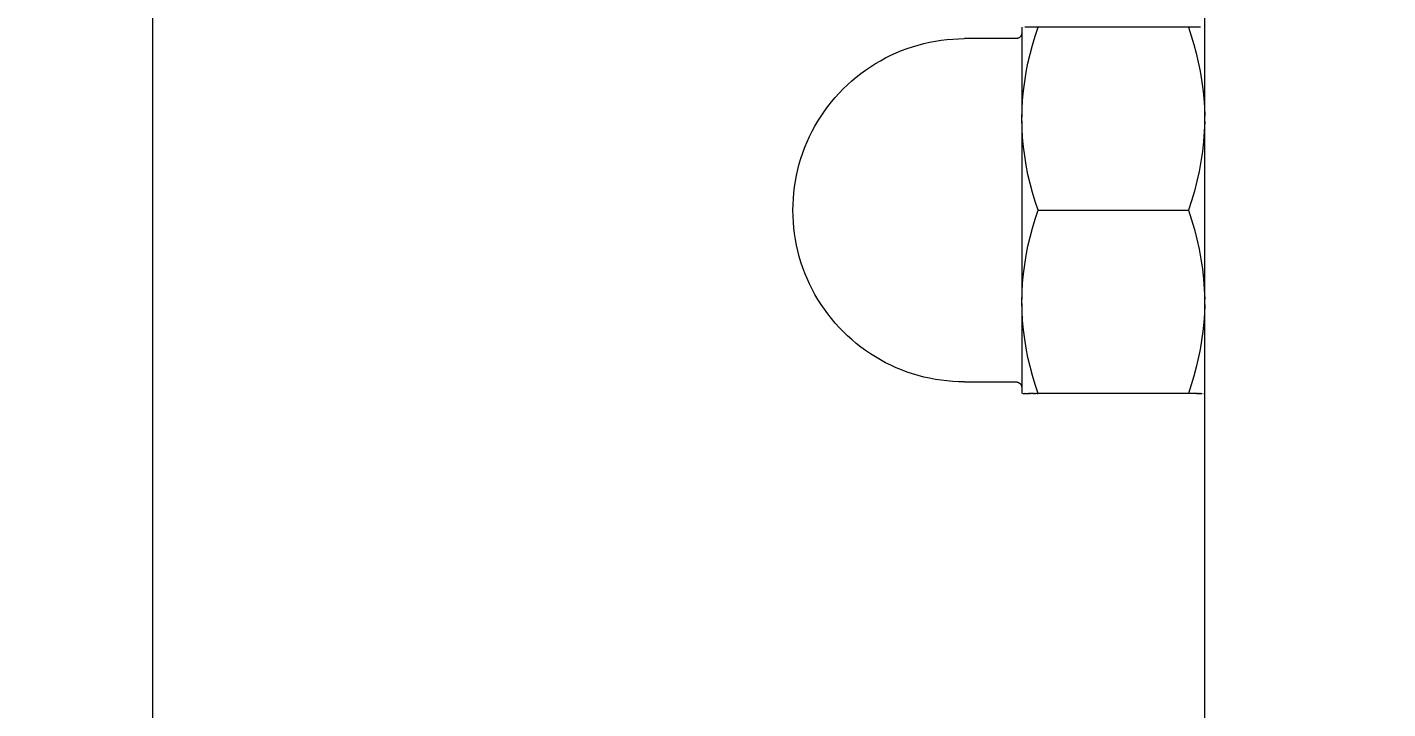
# Model space of a CAD drawing. Header units: millimetres. Extents: x -402 to 3954, y -41 to 3282.
# Drawn here: x -148.8 to -89.4, y 1656.1 to 1685.9 of the extents above; entities that cross this region are included whole.
import ezdxf

# ---------------------------------------------------------------- set-up
doc = ezdxf.new("R2010")
doc.units = ezdxf.units.MM
doc.layers.add('ZANO_R', color=7, linetype='Continuous', lineweight=0)
doc.layers.add('ZANO_W', color=1, linetype='Continuous', lineweight=0)
doc.styles.add('Arial', font='arial.ttf')
doc.styles.get("Standard").update_dxf_attribs({"font": 'ARIALUNI.TTF'})
doc.dimstyles.new('pl i ang', dxfattribs={"dimtxt": 50, "dimasz": 50, "dimexe": 1.25, "dimexo": 0.625, "dimgap": 10, "dimtad": 1, "dimtoh": 1, "dimtxsty": 'Standard', "dimcen": 2.5, "dimclrd": 1, "dimclre": 1, "dimclrt": 1, "dimadec": 0, "dimazin": 0, "dimtfac": 1, "dimtmove": 0, "dimatfit": 3, "dimfxl": 1, "dimarcsym": 1})

# ---------------------------------------------------------------- blocks, each defined once
blk = doc.blocks.new('*D414')
at = {"layer": 'ZANO_W', "color": 1, "lineweight": -2}
for p, q in [((-99.368, 1886.113), (-300.683, 1886.113)), ((-290.683, 1846.113), (-290.683, 1292.92)), ((-143.88, 1252.92), (-300.683, 1252.92))]:
    blk.add_line(p, q, dxfattribs=at)
at = {"layer": 'ZANO_W', "color": 1}
for points in [[(-284.016, 1846.113), (-297.349, 1846.113), (-290.683, 1886.113)], [(-297.349, 1292.92), (-284.016, 1292.92), (-290.683, 1252.92)]]:
    blk.add_solid(points, dxfattribs=at)
at = {"layer": 'ZANO_W', "color": 1, "insert": (-321.119, 1569.517), "char_height": 40, "attachment_point": 5, "rotation": 90, "style": 'Arial'}
blk.add_mtext('633', dxfattribs=at)

msp = doc.modelspace()

# ---------------------------------------------------------------- linework, layer by layer
at = {"layer": 'ZANO_R'}
for p, q in [((-97.368, 1262.905), (-97.368, 1702.905)), ((-143.368, 1692.905), (-143.368, 1262.905)), ((-108.89, 1685.335), (-108.635, 1685.366)), ((-108.635, 1685.366), (-108.38, 1685.388)), ((-108.38, 1685.388), (-108.125, 1685.401)), ((-108.125, 1685.401), (-107.868, 1685.405)), ((-105.618, 1685.405), (-107.868, 1685.405)), ((-105.61, 1685.405), (-105.618, 1685.405)), ((-105.601, 1685.406), (-105.61, 1685.405)), ((-105.592, 1685.407), (-105.601, 1685.406)), ((-105.584, 1685.408), (-105.592, 1685.407)), ((-105.575, 1685.409), (-105.584, 1685.408)), ((-105.567, 1685.411), (-105.575, 1685.409)), ((-105.558, 1685.413), (-105.567, 1685.411)), ((-105.55, 1685.415), (-105.558, 1685.413)), ((-105.541, 1685.417), (-105.55, 1685.415)), ((-105.533, 1685.42), (-105.541, 1685.417)), ((-105.525, 1685.423), (-105.533, 1685.42)), ((-105.517, 1685.427), (-105.525, 1685.423)), ((-105.509, 1685.431), (-105.517, 1685.427)), ((-105.501, 1685.434), (-105.509, 1685.431)), ((-105.493, 1685.439), (-105.501, 1685.434)), ((-105.486, 1685.443), (-105.493, 1685.439)), ((-105.479, 1685.448), (-105.486, 1685.443)), ((-105.472, 1685.453), (-105.479, 1685.448)), ((-105.465, 1685.458), (-105.472, 1685.453)), ((-105.458, 1685.464), (-105.465, 1685.458)), ((-105.451, 1685.469), (-105.458, 1685.464)), ((-105.445, 1685.475), (-105.451, 1685.469)), ((-105.439, 1685.482), (-105.445, 1685.475)), ((-105.433, 1685.488), (-105.439, 1685.482)), ((-105.427, 1685.495), (-105.433, 1685.488)), ((-105.421, 1685.501), (-105.427, 1685.495)), ((-105.416, 1685.508), (-105.421, 1685.501)), ((-105.411, 1685.515), (-105.416, 1685.508)), ((-105.406, 1685.523), (-105.411, 1685.515)), ((-105.402, 1685.53), (-105.406, 1685.523)), ((-105.398, 1685.538), (-105.402, 1685.53)), ((-105.394, 1685.546), (-105.398, 1685.538)), ((-105.39, 1685.554), (-105.394, 1685.546)), ((-105.387, 1685.562), (-105.39, 1685.554)), ((-105.384, 1685.57), (-105.387, 1685.562)), ((-105.381, 1685.578), (-105.384, 1685.57)), ((-105.378, 1685.586), (-105.381, 1685.578)), ((-105.376, 1685.595), (-105.378, 1685.586)), ((-105.374, 1685.603), (-105.376, 1685.595)), ((-105.372, 1685.612), (-105.374, 1685.603)), ((-105.371, 1685.62), (-105.372, 1685.612)), ((-105.37, 1685.629), (-105.371, 1685.62)), ((-105.369, 1685.638), (-105.37, 1685.629)), ((-105.357, 1685.905), (-105.368, 1685.905)), ((-105.368, 1685.905), (-105.368, 1681.979)), ((-105.219, 1685.905), (-105.226, 1685.905)), ((-105.18, 1685.905), (-105.219, 1685.905)), ((-104.948, 1685.905), (-105.18, 1685.905)), ((-104.654, 1685.905), (-104.948, 1685.905)), ((-104.901, 1685.127), (-104.784, 1685.518)), ((-104.784, 1685.518), (-104.654, 1685.905)), ((-98.083, 1685.905), (-104.654, 1685.905)), ((-97.787, 1685.905), (-98.083, 1685.905)), ((-98.083, 1685.905), (-97.957, 1685.529)), ((-97.957, 1685.529), (-97.843, 1685.149)), ((-97.725, 1685.905), (-97.787, 1685.905)), ((-97.723, 1685.905), (-97.725, 1685.905)), ((-97.666, 1685.905), (-97.723, 1685.905)), ((-97.664, 1685.905), (-97.666, 1685.905)), ((-97.612, 1685.905), (-97.664, 1685.905)), ((-97.609, 1685.905), (-97.612, 1685.905)), ((-97.563, 1685.905), (-97.609, 1685.905)), ((-97.56, 1685.905), (-97.563, 1685.905)), ((-97.557, 1685.905), (-97.56, 1685.905)), ((-97.368, 1685.905), (-97.379, 1685.905)), ((-111.09, 1684.678), (-110.856, 1684.784)), ((-110.856, 1684.784), (-110.62, 1684.882)), ((-110.62, 1684.882), (-110.38, 1684.972)), ((-110.38, 1684.972), (-110.137, 1685.054)), ((-110.137, 1685.054), (-109.892, 1685.127)), ((-109.892, 1685.127), (-109.644, 1685.192)), ((-109.644, 1685.192), (-109.394, 1685.248)), ((-109.394, 1685.248), (-109.143, 1685.296)), ((-109.143, 1685.296), (-108.89, 1685.335)), ((-105.005, 1684.733), (-104.901, 1685.127)), ((-97.843, 1685.149), (-97.741, 1684.766)), ((-112.194, 1684.032), (-111.982, 1684.177)), ((-111.982, 1684.177), (-111.765, 1684.313)), ((-111.765, 1684.313), (-111.544, 1684.443)), ((-111.544, 1684.443), (-111.319, 1684.564)), ((-111.319, 1684.564), (-111.09, 1684.678)), ((-105.175, 1683.934), (-105.096, 1684.335)), ((-105.096, 1684.335), (-105.005, 1684.733)), ((-97.741, 1684.766), (-97.651, 1684.379)), ((-97.651, 1684.379), (-97.573, 1683.99)), ((-112.798, 1683.558), (-112.602, 1683.723)), ((-112.602, 1683.723), (-112.4, 1683.881)), ((-112.4, 1683.881), (-112.194, 1684.032)), ((-105.24, 1683.532), (-105.175, 1683.934)), ((-97.573, 1683.99), (-97.507, 1683.599)), ((-97.507, 1683.599), (-97.454, 1683.206)), ((-113.521, 1682.834), (-113.35, 1683.024)), ((-113.35, 1683.024), (-113.172, 1683.209)), ((-113.172, 1683.209), (-112.988, 1683.386)), ((-112.988, 1683.386), (-112.798, 1683.558)), ((-105.331, 1682.72), (-105.292, 1683.127)), ((-105.292, 1683.127), (-105.24, 1683.532)), ((-97.454, 1683.206), (-97.413, 1682.811)), ((-113.996, 1682.23), (-113.845, 1682.437)), ((-113.845, 1682.437), (-113.686, 1682.638)), ((-113.686, 1682.638), (-113.521, 1682.834)), ((-105.356, 1682.313), (-105.331, 1682.72)), ((-97.413, 1682.811), (-97.385, 1682.415)), ((-97.385, 1682.415), (-97.369, 1682.019)), ((-114.406, 1681.581), (-114.277, 1681.802)), ((-114.277, 1681.802), (-114.14, 1682.019)), ((-114.14, 1682.019), (-113.996, 1682.23)), ((-105.368, 1681.905), (-105.356, 1682.313)), ((-105.356, 1681.497), (-105.368, 1681.905)), ((-105.368, 1681.809), (-105.368, 1674.001)), ((-114.642, 1681.126), (-114.528, 1681.356)), ((-114.528, 1681.356), (-114.406, 1681.581)), ((-105.331, 1681.09), (-105.356, 1681.497)), ((-97.388, 1681.347), (-97.422, 1680.908)), ((-97.369, 1681.787), (-97.388, 1681.347)), ((-114.935, 1680.417), (-114.846, 1680.657)), ((-114.846, 1680.657), (-114.748, 1680.893)), ((-114.748, 1680.893), (-114.642, 1681.126)), ((-105.292, 1680.684), (-105.331, 1681.09)), ((-105.24, 1680.279), (-105.292, 1680.684)), ((-97.422, 1680.908), (-97.471, 1680.47)), ((-115.09, 1679.929), (-115.017, 1680.174)), ((-115.017, 1680.174), (-114.935, 1680.417)), ((-105.175, 1679.876), (-105.24, 1680.279)), ((-97.536, 1680.035), (-97.615, 1679.602)), ((-97.471, 1680.47), (-97.536, 1680.035)), ((-115.259, 1679.18), (-115.212, 1679.431)), ((-115.212, 1679.431), (-115.155, 1679.681)), ((-115.155, 1679.681), (-115.09, 1679.929)), ((-105.096, 1679.476), (-105.175, 1679.876)), ((-105.005, 1679.078), (-105.096, 1679.476)), ((-97.615, 1679.602), (-97.71, 1679.172)), ((-115.329, 1678.672), (-115.299, 1678.926)), ((-115.299, 1678.926), (-115.259, 1679.18)), ((-104.901, 1678.683), (-105.005, 1679.078)), ((-97.71, 1679.172), (-97.82, 1678.745)), ((-115.364, 1678.161), (-115.351, 1678.417)), ((-115.351, 1678.417), (-115.329, 1678.672)), ((-104.784, 1678.292), (-104.901, 1678.683)), ((-104.654, 1677.905), (-104.784, 1678.292)), ((-97.944, 1678.323), (-98.083, 1677.905)), ((-97.82, 1678.745), (-97.944, 1678.323)), ((-115.368, 1677.905), (-115.364, 1678.161)), ((-115.364, 1677.649), (-115.368, 1677.905)), ((-115.351, 1677.393), (-115.364, 1677.649)), ((-104.784, 1677.518), (-104.654, 1677.905)), ((-104.654, 1677.905), (-98.083, 1677.905)), ((-98.083, 1677.905), (-97.944, 1677.487)), ((-115.329, 1677.138), (-115.351, 1677.393)), ((-115.299, 1676.884), (-115.329, 1677.138)), ((-105.005, 1676.733), (-104.901, 1677.127)), ((-104.901, 1677.127), (-104.784, 1677.518)), ((-97.944, 1677.487), (-97.819, 1677.065)), ((-97.819, 1677.065), (-97.71, 1676.639)), ((-115.259, 1676.631), (-115.299, 1676.884)), ((-115.212, 1676.379), (-115.259, 1676.631)), ((-105.096, 1676.335), (-105.005, 1676.733)), ((-97.71, 1676.639), (-97.615, 1676.209)), ((-115.155, 1676.129), (-115.212, 1676.379)), ((-115.09, 1675.882), (-115.155, 1676.129)), ((-115.017, 1675.636), (-115.09, 1675.882)), ((-105.24, 1675.532), (-105.175, 1675.934)), ((-105.175, 1675.934), (-105.096, 1676.335)), ((-97.615, 1676.209), (-97.536, 1675.776)), ((-114.935, 1675.394), (-115.017, 1675.636)), ((-114.846, 1675.154), (-114.935, 1675.394)), ((-105.292, 1675.127), (-105.24, 1675.532)), ((-97.536, 1675.776), (-97.471, 1675.34)), ((-97.471, 1675.34), (-97.422, 1674.902)), ((-114.748, 1674.917), (-114.846, 1675.154)), ((-114.642, 1674.684), (-114.748, 1674.917)), ((-114.528, 1674.455), (-114.642, 1674.684)), ((-105.356, 1674.313), (-105.331, 1674.72)), ((-105.331, 1674.72), (-105.292, 1675.127)), ((-97.422, 1674.902), (-97.388, 1674.463)), ((-114.406, 1674.229), (-114.528, 1674.455)), ((-114.277, 1674.008), (-114.406, 1674.229)), ((-105.368, 1673.905), (-105.356, 1674.313)), ((-97.388, 1674.463), (-97.369, 1674.023)), ((-114.14, 1673.792), (-114.277, 1674.008)), ((-113.996, 1673.58), (-114.14, 1673.792)), ((-113.845, 1673.373), (-113.996, 1673.58)), ((-105.356, 1673.497), (-105.368, 1673.905)), ((-105.368, 1673.832), (-105.368, 1669.905)), ((-105.331, 1673.09), (-105.356, 1673.497)), ((-97.369, 1673.792), (-97.385, 1673.395)), ((-113.686, 1673.172), (-113.845, 1673.373)), ((-113.521, 1672.976), (-113.686, 1673.172)), ((-113.35, 1672.786), (-113.521, 1672.976)), ((-105.292, 1672.684), (-105.331, 1673.09)), ((-97.413, 1673), (-97.454, 1672.605)), ((-97.385, 1673.395), (-97.413, 1673)), ((-113.172, 1672.602), (-113.35, 1672.786)), ((-112.988, 1672.424), (-113.172, 1672.602)), ((-112.798, 1672.252), (-112.988, 1672.424)), ((-105.24, 1672.279), (-105.292, 1672.684)), ((-97.454, 1672.605), (-97.507, 1672.212)), ((-112.602, 1672.087), (-112.798, 1672.252)), ((-112.4, 1671.929), (-112.602, 1672.087)), ((-112.194, 1671.778), (-112.4, 1671.929)), ((-111.982, 1671.634), (-112.194, 1671.778)), ((-105.175, 1671.876), (-105.24, 1672.279)), ((-105.096, 1671.476), (-105.175, 1671.876)), ((-97.573, 1671.82), (-97.651, 1671.431)), ((-97.507, 1672.212), (-97.573, 1671.82)), ((-111.765, 1671.497), (-111.982, 1671.634)), ((-111.544, 1671.368), (-111.765, 1671.497)), ((-111.319, 1671.246), (-111.544, 1671.368)), ((-111.09, 1671.132), (-111.319, 1671.246)), ((-110.856, 1671.026), (-111.09, 1671.132)), ((-105.005, 1671.078), (-105.096, 1671.476)), ((-97.651, 1671.431), (-97.741, 1671.045)), ((-110.62, 1670.928), (-110.856, 1671.026)), ((-110.38, 1670.838), (-110.62, 1670.928)), ((-110.137, 1670.757), (-110.38, 1670.838)), ((-109.892, 1670.683), (-110.137, 1670.757)), ((-109.644, 1670.618), (-109.892, 1670.683)), ((-109.394, 1670.562), (-109.644, 1670.618)), ((-109.143, 1670.514), (-109.394, 1670.562)), ((-108.89, 1670.475), (-109.143, 1670.514)), ((-104.901, 1670.683), (-105.005, 1671.078)), ((-104.784, 1670.292), (-104.901, 1670.683)), ((-97.843, 1670.661), (-97.957, 1670.281)), ((-97.741, 1671.045), (-97.843, 1670.661)), ((-108.635, 1670.445), (-108.89, 1670.475)), ((-108.38, 1670.423), (-108.635, 1670.445)), ((-108.125, 1670.41), (-108.38, 1670.423)), ((-107.868, 1670.405), (-108.125, 1670.41)), ((-107.868, 1670.405), (-105.618, 1670.405)), ((-105.618, 1670.405), (-105.61, 1670.405)), ((-105.61, 1670.405), (-105.601, 1670.405)), ((-105.601, 1670.405), (-105.592, 1670.404)), ((-105.592, 1670.404), (-105.584, 1670.403)), ((-105.584, 1670.403), (-105.575, 1670.401)), ((-105.575, 1670.401), (-105.567, 1670.4)), ((-105.567, 1670.4), (-105.558, 1670.398)), ((-105.558, 1670.398), (-105.55, 1670.396)), ((-105.55, 1670.396), (-105.541, 1670.393)), ((-105.541, 1670.393), (-105.533, 1670.39)), ((-105.533, 1670.39), (-105.525, 1670.387)), ((-105.525, 1670.387), (-105.517, 1670.384)), ((-105.517, 1670.384), (-105.509, 1670.38)), ((-105.509, 1670.38), (-105.501, 1670.376)), ((-105.501, 1670.376), (-105.493, 1670.372)), ((-105.493, 1670.372), (-105.486, 1670.367)), ((-105.486, 1670.367), (-105.479, 1670.362)), ((-105.479, 1670.362), (-105.472, 1670.357)), ((-105.472, 1670.357), (-105.465, 1670.352)), ((-105.465, 1670.352), (-105.458, 1670.347)), ((-105.458, 1670.347), (-105.451, 1670.341)), ((-105.451, 1670.341), (-105.445, 1670.335)), ((-105.445, 1670.335), (-105.439, 1670.329)), ((-105.439, 1670.329), (-105.433, 1670.322)), ((-105.433, 1670.322), (-105.427, 1670.316)), ((-105.427, 1670.316), (-105.421, 1670.309)), ((-105.421, 1670.309), (-105.416, 1670.302)), ((-105.416, 1670.302), (-105.411, 1670.295)), ((-105.411, 1670.295), (-105.406, 1670.288)), ((-105.406, 1670.288), (-105.402, 1670.28)), ((-105.402, 1670.28), (-105.398, 1670.273)), ((-105.398, 1670.273), (-105.394, 1670.265)), ((-105.394, 1670.265), (-105.39, 1670.257)), ((-105.39, 1670.257), (-105.387, 1670.249)), ((-105.387, 1670.249), (-105.384, 1670.241)), ((-105.384, 1670.241), (-105.381, 1670.232)), ((-105.381, 1670.232), (-105.378, 1670.224)), ((-105.378, 1670.224), (-105.376, 1670.216)), ((-105.376, 1670.216), (-105.374, 1670.207)), ((-105.374, 1670.207), (-105.372, 1670.199)), ((-105.372, 1670.199), (-105.371, 1670.19)), ((-105.371, 1670.19), (-105.37, 1670.181)), ((-105.37, 1670.181), (-105.369, 1670.173)), ((-105.368, 1669.905), (-105.359, 1669.905)), ((-105.356, 1669.905), (-105.35, 1669.905)), ((-105.34, 1669.905), (-105.333, 1669.905)), ((-105.318, 1669.905), (-105.313, 1669.905)), ((-105.292, 1669.905), (-105.271, 1669.905)), ((-105.257, 1669.905), (-105.226, 1669.905)), ((-105.219, 1669.905), (-105.226, 1669.905)), ((-105.219, 1669.905), (-105.18, 1669.905)), ((-105.174, 1669.905), (-105.18, 1669.905)), ((-105.174, 1669.905), (-105.134, 1669.905)), ((-105.125, 1669.905), (-105.134, 1669.905)), ((-105.125, 1669.905), (-105.087, 1669.905)), ((-105.07, 1669.905), (-105.087, 1669.905)), ((-105.07, 1669.905), (-105.039, 1669.905)), ((-105.011, 1669.905), (-105.039, 1669.905)), ((-105.011, 1669.905), (-104.992, 1669.905)), ((-104.948, 1669.905), (-104.992, 1669.905)), ((-104.948, 1669.905), (-104.944, 1669.905)), ((-104.88, 1669.905), (-104.944, 1669.905)), ((-104.88, 1669.905), (-104.848, 1669.905)), ((-104.809, 1669.905), (-104.848, 1669.905)), ((-104.809, 1669.905), (-104.751, 1669.905)), ((-104.654, 1669.905), (-104.784, 1670.292)), ((-104.694, 1669.905), (-104.751, 1669.905)), ((-104.694, 1669.905), (-104.654, 1669.905)), ((-98.083, 1669.905), (-104.654, 1669.905)), ((-97.957, 1670.281), (-98.083, 1669.905)), ((-97.745, 1669.905), (-98.083, 1669.905)), ((-97.745, 1669.905), (-97.725, 1669.905)), ((-97.698, 1669.905), (-97.725, 1669.905)), ((-97.698, 1669.905), (-97.666, 1669.905)), ((-97.65, 1669.905), (-97.666, 1669.905)), ((-97.65, 1669.905), (-97.612, 1669.905)), ((-97.603, 1669.905), (-97.612, 1669.905)), ((-97.603, 1669.905), (-97.563, 1669.905)), ((-97.56, 1669.905), (-97.563, 1669.905)), ((-97.56, 1669.905), (-97.518, 1669.905)), ((-97.511, 1669.905), (-97.518, 1669.905)), ((-97.511, 1669.905), (-97.478, 1669.905)), ((-97.404, 1669.905), (-97.396, 1669.905)), ((-97.387, 1669.905), (-97.381, 1669.905)), ((-97.376, 1669.905), (-97.368, 1669.905))]:
    msp.add_line(p, q, dxfattribs=at)

# ---------------------------------------------------------------- dimensions: what is measured, and where the dimension line sits
at = {"layer": 'ZANO_W'}
dim = msp.add_linear_dim(base=(-290.683, 1252.92), p1=(-89.368, 1886.113), p2=(-133.88, 1252.92), angle=90, dimstyle='pl i ang', override={"dimtxt": 40, "dimasz": 40, "dimexe": 10, "dimexo": 10, "dimtoh": 0, "dimdec": 0, "dimtxsty": 'Arial', "dimtdec": 0, "dimtmove": 1}, dxfattribs=at)
dim.commit()
dim.dimension.update_dxf_attribs({"geometry": '*D414', "text_midpoint": (-321.119, 1569.517)})

doc.saveas('drawing.dxf')
